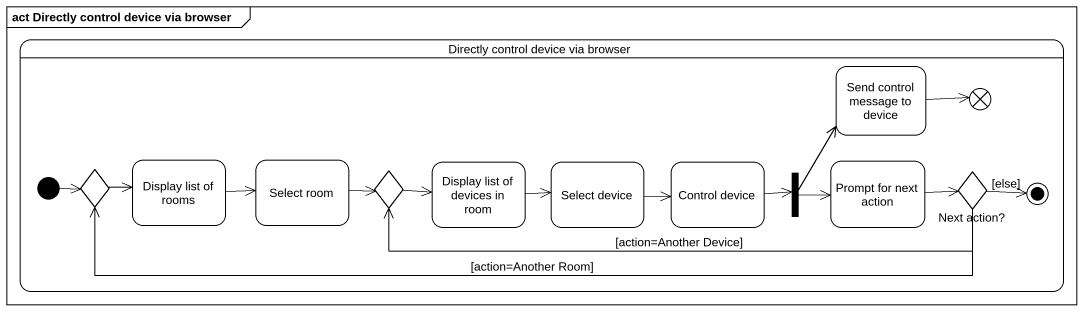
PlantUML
@startuml
mainframe act Directly control device via browser
hide empty description
state "Directly control device via browser" as Directly_control_device_via {
  state "Send control message to device" as Send_control_message_to
  state flowfinal1 <<end>>
  state choice1 <<choice>>
  state "Display list of rooms" as Display_list_of_rooms
  state "Select room" as Select_room
  state choice2 <<choice>>
  state "Display list of devices in room" as Display_list_of_devices_in
  state "Select device" as Select_device
  state "Control device" as Control_device
  state fork1 <<fork>>
  state "Prompt for next action" as Prompt_for_next_action
  state "Next action?" as Next_action <<choice>>
  [*] -right-> choice1
  Next_action -right-> [*] : [else]
}
Send_control_message_to -right-> flowfinal1
choice1 -right-> Display_list_of_rooms
Display_list_of_rooms -right-> Select_room
Select_room -right-> choice2
choice2 -right-> Display_list_of_devices_in
Display_list_of_devices_in -right-> Select_device
Select_device -right-> Control_device
Control_device -right-> fork1
fork1 -up-> Send_control_message_to
fork1 -right-> Prompt_for_next_action
Prompt_for_next_action -right-> Next_action
Next_action -left-> choice1 : [action=Another Room]
Next_action -left-> choice2 : [action=Another Device]
@enduml
